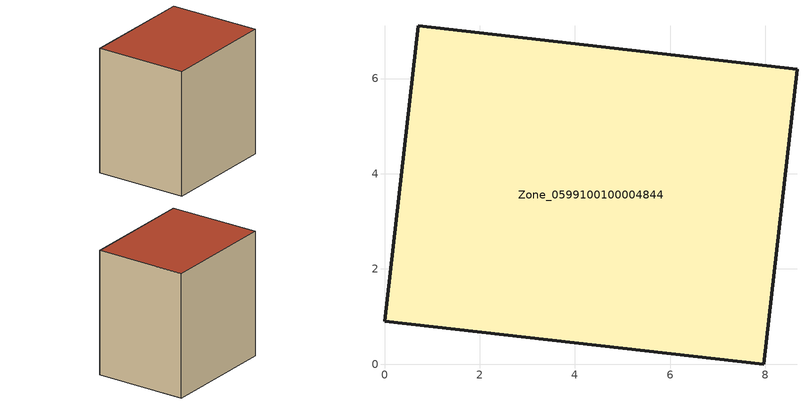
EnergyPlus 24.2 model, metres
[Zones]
Zone_0599100100004844
 floor ground (C_G): 7.96,0 0,0.9 0.7,7.11 8.66,6.2 z1.5
 wall outside (C_F): 0,0.9 7.96,0 8.66,6.2 0.7,7.11 0,0.9 z1.5:10.02
 roof outside (C_R): 8.66,6.2 0.7,7.11 0,0.9 7.96,0 z10.02
[BUILDING]
Pand.0599100100004844: North Axis=0; Terrain=City; Loads Convergence Tolerance Value=0.04; Temperature Convergence Tolerance Value=0.4; Solar Distribution=FullExterior; Maximum Number of Warmup Days=25; Minimum Number of Warmup Days=1
[Site:Location]
Rotterdam.The.Hague.AP_ZH_NLD Design_Conditions: Latitude=51.96; Longitude=4.45; Time Zone=1; Elevation=-4.5
[SITE:GROUNDTEMPERATURE:BUILDINGSURFACE]
18, 18, 18, 18, 18, 18, 18, 18, 18, 18, 18, 18
[MATERIAL] Thermal Absorptance=0.9; Solar Absorptance=0.7; Visible Absorptance=0.7
Name | Roughness | Thickness | Conductivity | Density | Specific Heat
G.TC.2006-2014 | MediumSmooth | 0.15 | 0.06 | 540 | 1210
F.TC.2006-2014 | Rough | 0.3 | 0.12 | 1920 | 840
R.TC.2006-2014 | MediumRough | 0.2 | 0.08 | 1500 | 1000
[CONSTRUCTION]
C_G: G.TC.2006-2014
C_F: F.TC.2006-2014
C_R: R.TC.2006-2014
[ZONE]
Zone_0599100100004844: Type=1; Multiplier=1; Ceiling Height=Autocalculate; Volume=Autocalculate; Floor Area=autocalculate; Part of Total Floor Area=Yes
[ZONEINFILTRATION:DESIGNFLOWRATE]
Infil_Zone_0599100100004844: Zone or ZoneList or Space or SpaceList=Zone_0599100100004844; Schedule=AlwaysOn; Design Flow Rate Calculation Method=Flow/Area; Flow Rate per Floor Area=0.0015; Constant Term Coefficient=1; Temperature Term Coefficient=0; Velocity Term Coefficient=0; Velocity Squared Term Coefficient=0
[HVACTEMPLATE:ZONE:IDEALLOADSAIRSYSTEM]
Zone_0599100100004844: Maximum Heating Supply Air Temperature=50; Minimum Cooling Supply Air Temperature=13; Maximum Heating Supply Air Humidity Ratio=0.0156; Minimum Cooling Supply Air Humidity Ratio=0.0077; Heating Limit=NoLimit; Cooling Limit=NoLimit; Dehumidification Control Type=ConstantSensibleHeatRatio; Cooling Sensible Heat Ratio=0.7; Dehumidification Setpoint=60; Humidification Control Type=None; Humidification Setpoint=30; Outdoor Air Method=None; Outdoor Air Flow Rate per Person=0.00944; Outdoor Air Flow Rate per Zone Floor Area=0; Outdoor Air Flow Rate per Zone=0; Demand Controlled Ventilation Type=None; Outdoor Air Economizer Type=NoEconomizer; Heat Recovery Type=None; Sensible Heat Recovery Effectiveness=0.7; Latent Heat Recovery Effectiveness=0.65
[ZONECONTROL:THERMOSTAT]
ThermostatControl_Zone_0599100100004844: Zone or ZoneList=Zone_0599100100004844; Control Type Schedule=DualSetpointControlType; Control 1=Thermostat_Zone_0599100100004844; Temperature Difference Between Cutout And Setpoint=0
[THERMOSTATSETPOINT:DUALSETPOINT]
Thermostat_Zone_0599100100004844: Heating Setpoint Temperature Schedule=HeatingSetpoint_Zone_0599100100004844; Cooling Setpoint Temperature Schedule=CoolingSetpoint_Zone_0599100100004844
[SCHEDULE:COMPACT]
HeatingSetpoint_Zone_0599100100004844: Through: 12/31, For: AllDays, Until: 24:00, 21
CoolingSetpoint_Zone_0599100100004844: Through: 12/31, For: AllDays, Until: 24:00, 24
DualSetpointControlType: Through: 12/31, For: AllDays, Until: 24:00, 4
AlwaysOn: Through: 12/31, For: AllDays, Until: 24:00, 1
